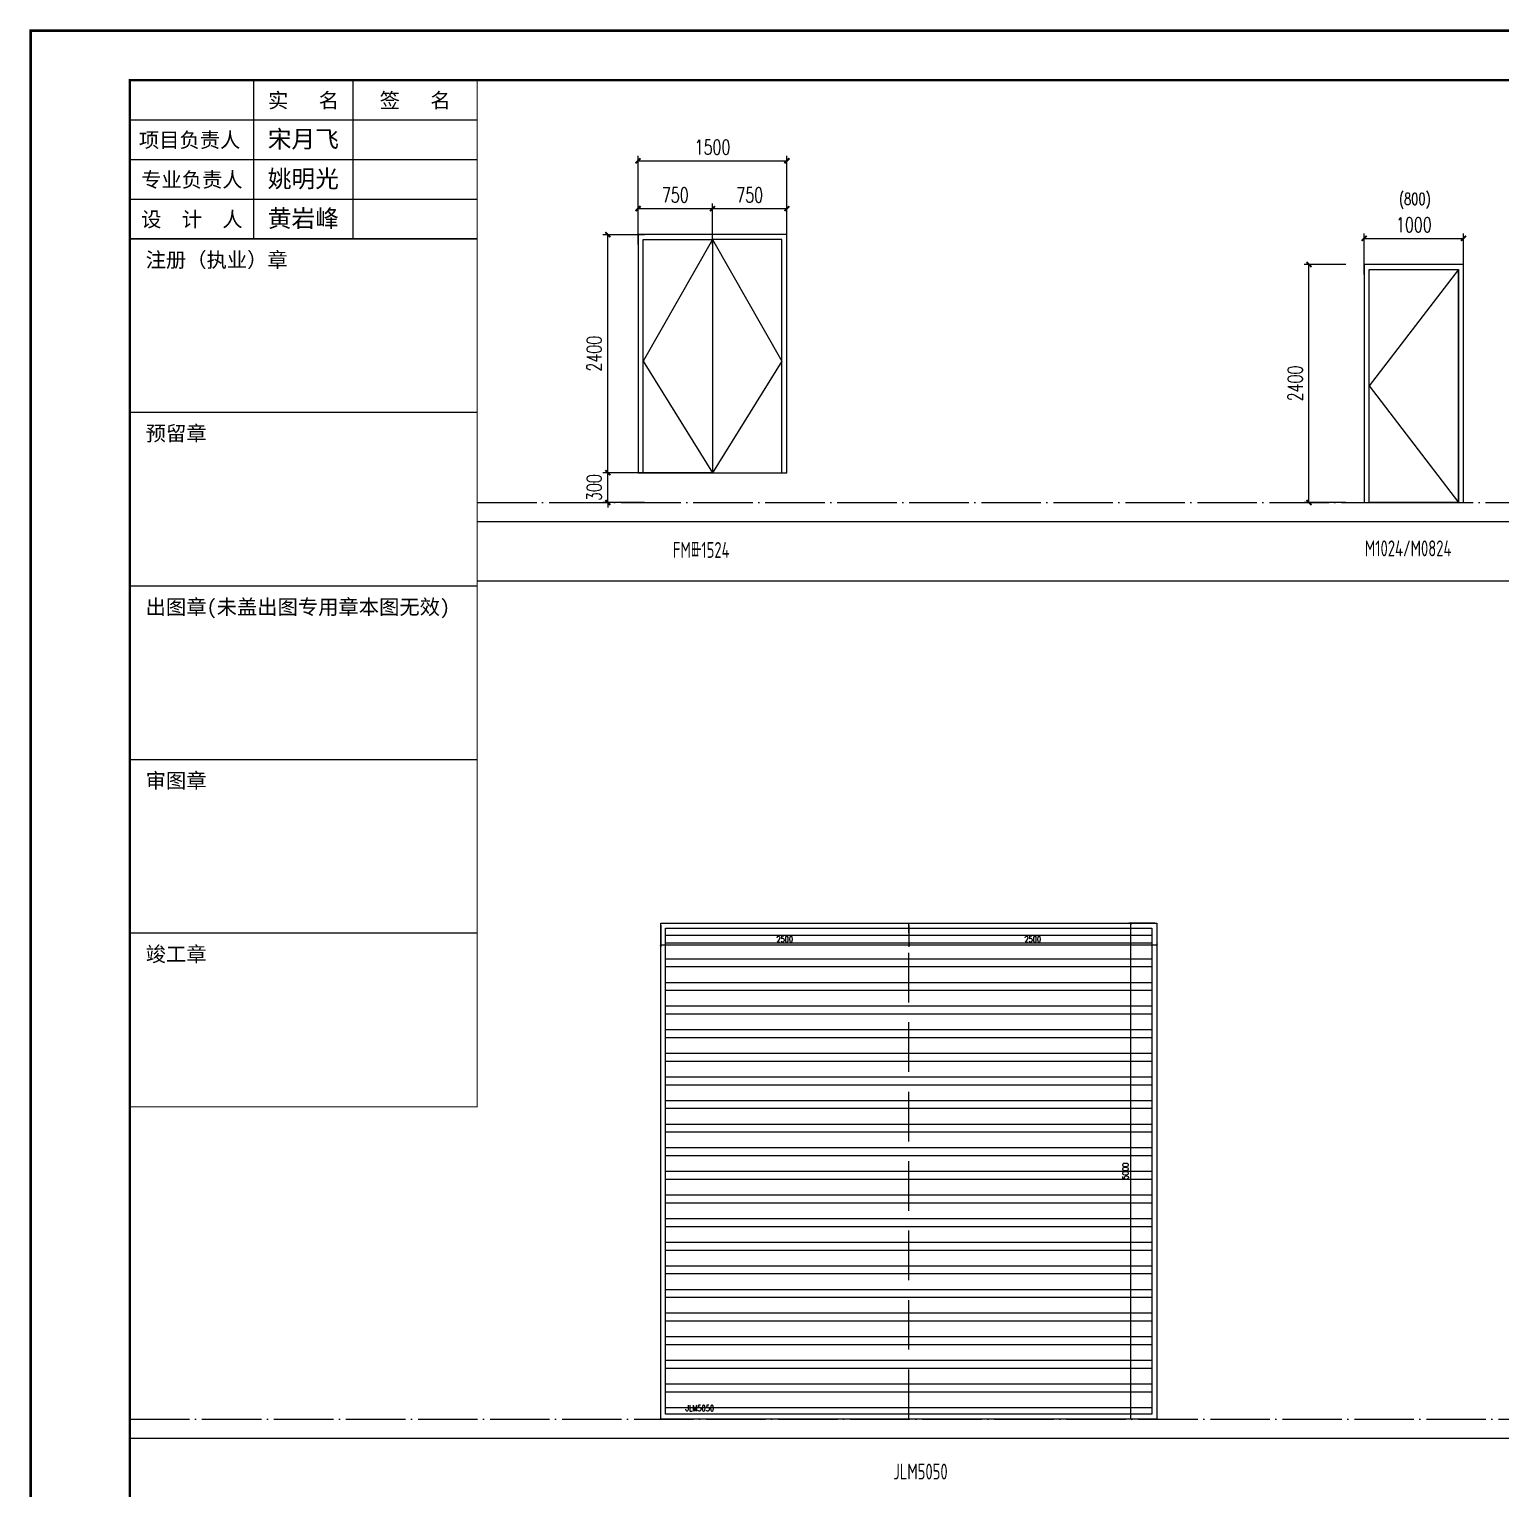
# Model space of a CAD drawing. Extents: x -4210259 to 293730, y -7499 to 868879.
# Drawn here: x -1099572 to -1084745, y 436221 to 450932 of the extents above; entities that cross this region are included whole.
import ezdxf
from ezdxf.enums import TextEntityAlignment as Align

# ---------------------------------------------------------------- set-up
doc = ezdxf.new("R2010")
doc.units = 0
doc.header["$LTSCALE"] = 1000
doc.header["$MEASUREMENT"] = 0
doc.linetypes.add('__DASH', pattern=[0.35, 0.25, -0.1])
doc.linetypes.add('DOTE', pattern=[2.42, 2, -0.2, 0.02, -0.2])
doc.layers.get('Defpoints').update_dxf_attribs({"color": 210})
for name, color, linetype in [('0-cxFrame', 155, 'Continuous'), ('A-AXIS-DOTE', 14, 'DOTE'), ('A-AXIS-DP', 126, 'Continuous'), ('A-CURTAIN', 134, 'Continuous'), ('A-HATCH-2', 251, 'Continuous'), ('A-LIN-V', 9, 'Continuous'), ('A-TEXT', 61, 'Continuous'), ('A-WINDOW', 140, 'Continuous'), ('A-门窗表显示尺寸', 160, 'Continuous'), ('qianming', 155, 'Continuous')]:
    doc.layers.add(name, color=color, linetype=linetype)
doc.layers.add('0-cxText', color=131, linetype='Continuous', lineweight=25)
doc.styles.add('_TCH_DIM_T3', font='SIMPLEX', dxfattribs={"width": 0.705882, "bigfont": 'GBCBIG'})
doc.styles.add('A-DIM_T3', font='SIMPLEX', dxfattribs={"width": 0.705882, "bigfont": 'GBCBIG'})
doc.styles.add('A-STANDARD', font='SIMPLEX', dxfattribs={"bigfont": 'GBCBIG'})
doc.styles.add('cx_biaoti', font='')
doc.styles.add('cx_tuming', font='')
doc.styles.add('cx_tuqian1', font='')
doc.styles.add('EXPO2012', font='@TSSDENG', dxfattribs={"width": 0.7, "bigfont": '@TSSDCHN'})
doc.styles.add('图框宋体', font='', dxfattribs={"width": 0.75})
doc.styles.add('黑体', font='', dxfattribs={"height": 12})
doc.styles.get('cx_biaoti').set_extended_font_data('SimSun')
doc.styles.get('cx_tuming').set_extended_font_data('SimHei')
doc.styles.get('cx_tuqian1').set_extended_font_data('SimSun')
doc.styles.get('图框宋体').set_extended_font_data('SimSun')
doc.styles.get('黑体').set_extended_font_data('SimHei')
doc.dimstyles.new('_TCH_ARCH&&50', dxfattribs={"dimtxt": 148.75, "dimasz": 50, "dimexe": 50, "dimexo": 50, "dimgap": 63.125, "dimtad": 1, "dimdec": 0, "dimzin": 0, "dimdsep": 46, "dimtxsty": '_TCH_DIM_T3', "dimblk": 'ARCHTICK', "dimcen": 0.09, "dimclrt": 7, "dimazin": 2, "dimtfac": 1, "dimtdec": 0, "dimtix": 1, "dimtmove": 2, "dimatfit": 3, "dimfxl": 0, "dimtolj": 1, "dimtzin": 0, "dimarcsym": 0})
doc.dimstyles.new('A-DIM&&20', dxfattribs={"dimtxt": 59.5, "dimasz": 20, "dimexe": 20, "dimexo": 20, "dimgap": 25.25, "dimtad": 1, "dimdec": 0, "dimzin": 0, "dimdsep": 46, "dimtxsty": 'A-DIM_T3', "dimblk": 'ARCHTICK', "dimcen": 0.09, "dimclrt": 7, "dimazin": 2, "dimtfac": 1, "dimtdec": 0, "dimtix": 1, "dimtmove": 2, "dimatfit": 3, "dimfxl": 0, "dimtolj": 1, "dimtzin": 0, "dimarcsym": 0})

# ---------------------------------------------------------------- blocks, each defined once
blk = doc.blocks.new('zjcx_lan_xinxi(Dragon)')
for p, q in [((7000, -3200), (0, -3200)), ((7000, -6700), (0, -6700)), ((7000, -10200), (0, -10200)), ((7000, -13700), (0, -13700)), ((7000, -17200), (0, -17200))]:
    blk.add_line(p, q)
at = {"const_width": 25}
blk.add_lwpolyline([(0, -20700), (7000, -20700), (7000, 0), (0, 0)], close=True, dxfattribs=at)
for points in [[(2500, -3200), (2500, 0)], [(4500, -3200), (4500, 0)], [(0, -800), (7000, -800)], [(0, -1600), (7000, -1600)], [(0, -2400), (7000, -2400)]]:
    blk.add_lwpolyline(points)
for points in [[(7000, -3200), (7000, 0)], [(0, -3200), (7000, -3200)], [(0, -20700), (7000, -20700), (7000, -3200)], [(0, -20700), (7000, -20700)]]:
    blk.add_lwpolyline(points, dxfattribs=at)
at = {"style": '图框宋体'}
for s, p in [('实   名', (3500, -400)), ('签   名', (5750, -400)), ('项目负责人', (1204, -1200)), ('专业负责人', (1250, -2000)), ('设  计  人', (1250, -2800))]:
    blk.add_text(s, height=300, dxfattribs=at).set_placement(p, align=Align.MIDDLE)
for s, p in [('注册（执业）章', (318, -3771)), ('预留章', (318, -7271)), ('出图章(未盖出图专用章本图无效)', (318, -10771)), ('审图章', (318, -14271)), ('竣工章', (318, -17771))]:
    blk.add_text(s, height=300, dxfattribs=at).set_placement(p)
blk = doc.blocks.new('T-信息(Dragon)')
at = {"layer": '0-cxFrame'}
blk.add_blockref('zjcx_lan_xinxi(Dragon)', (0, 0), dxfattribs=at)
at = {"layer": 'qianming', "color": 3, "style": 'cx_biaoti'}
for s, p in [('宋月飞', (3497, -1185)), ('姚明光', (3497, -1985)), ('黄岩峰', (3497, -2785))]:
    blk.add_text(s, height=350, dxfattribs=at).set_placement(p, align=Align.MIDDLE_CENTER)
blk = doc.blocks.new('TK22.A1 L(Dragon)')
at = {"layer": '0-cxFrame', "color": 7, "const_width": 0.5}
blk.add_lwpolyline([(0, 0), (-841, 0), (-841, 594), (0, 594)], close=True, dxfattribs=at)
at = {"layer": '0-cxFrame', "const_width": 0.5}
blk.add_lwpolyline([(-80, 10), (-821, 10), (-821, 584), (-80, 584)], close=True, dxfattribs=at)
at = {"layer": '0-cxFrame', "xscale": 0.01, "yscale": 0.01, "zscale": 0.01}
blk.add_blockref('T-信息(Dragon)', (-821, 584), dxfattribs=at)
at = {"style": '黑体', "flags": 4}
blk.add_attdef('图幅', text='', height=3.3, dxfattribs=at).set_placement((-40, 3), align=Align.RIGHT)
at = {"layer": '0-cxText', "flags": 4}
for tag, height, style, p in [('建设单位', 3.5, 'cx_tuming', (-45, 240)), ('项目名称', 3.5, 'cx_tuming', (-45, 210)), ('子项名称', 3.5, 'cx_tuming', (-45, 180)), ('工程编号', 3.3, 'cx_tuqian1', (-35, 165)), ('图名1', 3.5, 'cx_tuming', (-45, 87)), ('图名2', 3.5, 'cx_tuming', (-45, 79)), ('图名3', 3.5, 'cx_tuming', (-45, 71)), ('出图日期', 3.3, 'cx_tuqian1', (-39, 60)), ('专业', 3.3, 'cx_tuqian1', (-55, 52)), ('图号', 3.3, 'cx_tuqian1', (-55, 44)), ('版次', 3.3, 'cx_tuqian1', (-20, 44))]:
    blk.add_attdef(tag, text='', height=height, dxfattribs=dict(at, style=style)).set_placement(p, align=Align.MIDDLE)
at = {"layer": 'Defpoints', "color": 6, "flags": 4}
for tag, height, style, p in [('tufu', 3.3, '黑体', (-12, 12)), ('dwfname', 4, 'cx_tuqian1', (-80, 3))]:
    blk.add_attdef(tag, text='', height=height, dxfattribs=dict(at, style=style)).set_placement(p, align=Align.RIGHT)
blk = doc.blocks.new('_ArchTick')
at = {"color": 0, "linetype": 'ByBlock', "const_width": 0.4}
blk.add_lwpolyline([(-0.5, -0.5), (0.5, 0.5)], dxfattribs=at)
blk = doc.blocks.new('*D1236')
at = {"layer": 'A-门窗表显示尺寸', "color": 0, "lineweight": -2}
for p, q in [((-1640980, 522217), (-1640980, 522000)), ((-1638480, 522217), (-1638480, 522000)), ((-1640980, 522020), (-1638480, 522020))]:
    blk.add_line(p, q, dxfattribs=at)
at = {"layer": 'Defpoints', "color": 0}
for p in [(-1640980, 522237), (-1638480, 522237), (-1638480, 522020)]:
    blk.add_point(p, dxfattribs=at)
at = {"layer": 'A-门窗表显示尺寸', "color": 0, "lineweight": -2, "xscale": 20, "yscale": 20, "zscale": 20, "rotation": 180}
blk.add_blockref('_ArchTick', (-1640980, 522020), dxfattribs=at)
at = {"layer": 'A-门窗表显示尺寸', "color": 0, "lineweight": -2, "xscale": 20, "yscale": 20, "zscale": 20}
blk.add_blockref('_ArchTick', (-1638480, 522020), dxfattribs=at)
at = {"layer": 'A-门窗表显示尺寸', "color": 7, "insert": (-1639730, 522075), "char_height": 59.5, "attachment_point": 5, "style": 'A-DIM_T3'}
blk.add_mtext('\\A1;2500', dxfattribs=at)
blk = doc.blocks.new('*D1237')
at = {"layer": 'A-门窗表显示尺寸', "color": 0, "lineweight": -2}
for p, q in [((-1643480, 522217), (-1643480, 522000)), ((-1640980, 522217), (-1640980, 522000)), ((-1643480, 522020), (-1640980, 522020))]:
    blk.add_line(p, q, dxfattribs=at)
at = {"layer": 'Defpoints', "color": 0}
for p in [(-1643480, 522237), (-1640980, 522237), (-1640980, 522020)]:
    blk.add_point(p, dxfattribs=at)
at = {"layer": 'A-门窗表显示尺寸', "color": 0, "lineweight": -2, "xscale": 20, "yscale": 20, "zscale": 20, "rotation": 180}
blk.add_blockref('_ArchTick', (-1643480, 522020), dxfattribs=at)
at = {"layer": 'A-门窗表显示尺寸', "color": 0, "lineweight": -2, "xscale": 20, "yscale": 20, "zscale": 20}
blk.add_blockref('_ArchTick', (-1640980, 522020), dxfattribs=at)
at = {"layer": 'A-门窗表显示尺寸', "color": 7, "insert": (-1642230, 522075), "char_height": 59.5, "attachment_point": 5, "style": 'A-DIM_T3'}
blk.add_mtext('\\A1;2500', dxfattribs=at)
blk = doc.blocks.new('*D1238')
at = {"layer": 'A-门窗表显示尺寸', "color": 0, "lineweight": -2}
for p, q in [((-1638500, 522237), (-1638761, 522237)), ((-1638741, 517237), (-1638741, 522237)), ((-1638500, 517237), (-1638761, 517237))]:
    blk.add_line(p, q, dxfattribs=at)
at = {"layer": 'Defpoints', "color": 0}
for p in [(-1638741, 522237), (-1638480, 522237), (-1638480, 517237)]:
    blk.add_point(p, dxfattribs=at)
at = {"layer": 'A-门窗表显示尺寸', "color": 0, "lineweight": -2, "xscale": 20, "yscale": 20, "zscale": 20}
for p, rotation in [((-1638741, 522237), 90), ((-1638741, 517237), 270)]:
    blk.add_blockref('_ArchTick', p, dxfattribs=dict(at, rotation=rotation))
at = {"layer": 'A-门窗表显示尺寸', "color": 7, "insert": (-1638796, 519737), "char_height": 59.5, "attachment_point": 5, "rotation": 90, "style": 'A-DIM_T3'}
blk.add_mtext('\\A1;5000', dxfattribs=at)
blk = doc.blocks.new('*D423')
at = {"layer": 'A-AXIS-DP', "color": 0, "lineweight": -2}
for p, q in [((-1093438, 449099), (-1093438, 449658)), ((-1093438, 449608), (-1091938, 449608)), ((-1091938, 449099), (-1091938, 449658))]:
    blk.add_line(p, q, dxfattribs=at)
at = {"layer": 'Defpoints', "color": 0}
for p in [(-1091938, 449608), (-1093438, 449049), (-1091938, 449049)]:
    blk.add_point(p, dxfattribs=at)
at = {"layer": 'A-AXIS-DP', "color": 0, "lineweight": -2, "xscale": 50, "yscale": 50, "zscale": 50, "rotation": 180}
blk.add_blockref('_ArchTick', (-1093438, 449608), dxfattribs=at)
at = {"layer": 'A-AXIS-DP', "color": 0, "lineweight": -2, "xscale": 50, "yscale": 50, "zscale": 50}
blk.add_blockref('_ArchTick', (-1091938, 449608), dxfattribs=at)
at = {"layer": 'A-AXIS-DP', "color": 7, "insert": (-1092688, 449745), "char_height": 148.8, "attachment_point": 5, "style": '_TCH_DIM_T3'}
blk.add_mtext('\\A1;1500', dxfattribs=at)
blk = doc.blocks.new('*D424')
at = {"layer": 'A-AXIS-DP', "color": 0, "lineweight": -2}
for p, q in [((-1093438, 448763), (-1093438, 449176)), ((-1092688, 448763), (-1092688, 449176)), ((-1093438, 449126), (-1092688, 449126))]:
    blk.add_line(p, q, dxfattribs=at)
at = {"layer": 'Defpoints', "color": 0}
for p in [(-1092688, 449126), (-1093438, 448713), (-1092688, 448713)]:
    blk.add_point(p, dxfattribs=at)
at = {"layer": 'A-AXIS-DP', "color": 0, "lineweight": -2, "xscale": 50, "yscale": 50, "zscale": 50, "rotation": 180}
blk.add_blockref('_ArchTick', (-1093438, 449126), dxfattribs=at)
at = {"layer": 'A-AXIS-DP', "color": 0, "lineweight": -2, "xscale": 50, "yscale": 50, "zscale": 50}
blk.add_blockref('_ArchTick', (-1092688, 449126), dxfattribs=at)
at = {"layer": 'A-AXIS-DP', "color": 7, "insert": (-1093063, 449263), "char_height": 148.8, "attachment_point": 5, "style": '_TCH_DIM_T3'}
blk.add_mtext('\\A1;750', dxfattribs=at)
blk = doc.blocks.new('*D425')
at = {"layer": 'A-AXIS-DP', "color": 0, "lineweight": -2}
for p, q in [((-1092688, 448763), (-1092688, 449176)), ((-1091938, 448763), (-1091938, 449176)), ((-1092688, 449126), (-1091938, 449126))]:
    blk.add_line(p, q, dxfattribs=at)
at = {"layer": 'Defpoints', "color": 0}
for p in [(-1091938, 449126), (-1092688, 448713), (-1091938, 448713)]:
    blk.add_point(p, dxfattribs=at)
at = {"layer": 'A-AXIS-DP', "color": 0, "lineweight": -2, "xscale": 50, "yscale": 50, "zscale": 50, "rotation": 180}
blk.add_blockref('_ArchTick', (-1092688, 449126), dxfattribs=at)
at = {"layer": 'A-AXIS-DP', "color": 0, "lineweight": -2, "xscale": 50, "yscale": 50, "zscale": 50}
blk.add_blockref('_ArchTick', (-1091938, 449126), dxfattribs=at)
at = {"layer": 'A-AXIS-DP', "color": 7, "insert": (-1092313, 449263), "char_height": 148.8, "attachment_point": 5, "style": '_TCH_DIM_T3'}
blk.add_mtext('\\A1;750', dxfattribs=at)
blk = doc.blocks.new('*D426')
at = {"layer": 'A-AXIS-DP', "color": 0, "lineweight": -2}
for p, q in [((-1093373, 448863), (-1093793, 448863)), ((-1093743, 446463), (-1093743, 448863)), ((-1093373, 446463), (-1093793, 446463))]:
    blk.add_line(p, q, dxfattribs=at)
at = {"layer": 'Defpoints', "color": 0}
for p in [(-1093743, 448863), (-1093323, 448863), (-1093323, 446463)]:
    blk.add_point(p, dxfattribs=at)
at = {"layer": 'A-AXIS-DP', "color": 0, "lineweight": -2, "xscale": 50, "yscale": 50, "zscale": 50}
for p, rotation in [((-1093743, 448863), 90), ((-1093743, 446463), 270)]:
    blk.add_blockref('_ArchTick', p, dxfattribs=dict(at, rotation=rotation))
at = {"layer": 'A-AXIS-DP', "color": 7, "insert": (-1093880, 447663), "char_height": 148.8, "attachment_point": 5, "rotation": 90, "style": '_TCH_DIM_T3'}
blk.add_mtext('\\A1;2400', dxfattribs=at)
blk = doc.blocks.new('*D427')
at = {"layer": 'A-AXIS-DP', "color": 0, "lineweight": -2}
for p, q in [((-1093373, 446463), (-1093793, 446463)), ((-1093743, 446463), (-1093743, 446513)), ((-1093743, 446163), (-1093743, 446463)), ((-1093373, 446163), (-1093793, 446163)), ((-1093743, 446163), (-1093743, 446113))]:
    blk.add_line(p, q, dxfattribs=at)
at = {"layer": 'Defpoints', "color": 0}
for p in [(-1093743, 446463), (-1093323, 446463), (-1093323, 446163)]:
    blk.add_point(p, dxfattribs=at)
at = {"layer": 'A-AXIS-DP', "color": 0, "lineweight": -2, "xscale": 50, "yscale": 50, "zscale": 50}
for p, rotation in [((-1093743, 446463), 270), ((-1093743, 446163), 90)]:
    blk.add_blockref('_ArchTick', p, dxfattribs=dict(at, rotation=rotation))
at = {"layer": 'A-AXIS-DP', "color": 7, "insert": (-1093880, 446313), "char_height": 148.8, "attachment_point": 5, "rotation": 90, "style": '_TCH_DIM_T3'}
blk.add_mtext('\\A1;300', dxfattribs=at)
blk = doc.blocks.new('*D428')
at = {"layer": 'A-AXIS-DP', "color": 0, "lineweight": -2}
for p, q in [((-1086119, 448463), (-1086119, 448876)), ((-1085119, 448463), (-1085119, 448876)), ((-1086119, 448826), (-1085119, 448826))]:
    blk.add_line(p, q, dxfattribs=at)
at = {"layer": 'Defpoints', "color": 0}
for p in [(-1085119, 448826), (-1086119, 448413), (-1085119, 448413)]:
    blk.add_point(p, dxfattribs=at)
at = {"layer": 'A-AXIS-DP', "color": 0, "lineweight": -2, "xscale": 50, "yscale": 50, "zscale": 50, "rotation": 180}
blk.add_blockref('_ArchTick', (-1086119, 448826), dxfattribs=at)
at = {"layer": 'A-AXIS-DP', "color": 0, "lineweight": -2, "xscale": 50, "yscale": 50, "zscale": 50}
blk.add_blockref('_ArchTick', (-1085119, 448826), dxfattribs=at)
at = {"layer": 'A-AXIS-DP', "color": 7, "insert": (-1085619, 448963), "char_height": 148.8, "attachment_point": 5, "style": '_TCH_DIM_T3'}
blk.add_mtext('\\A1;1000', dxfattribs=at)
blk = doc.blocks.new('*D429')
at = {"layer": 'A-AXIS-DP', "color": 0, "lineweight": -2}
for p, q in [((-1086306, 448563), (-1086726, 448563)), ((-1086676, 446163), (-1086676, 448563)), ((-1086306, 446163), (-1086726, 446163))]:
    blk.add_line(p, q, dxfattribs=at)
at = {"layer": 'Defpoints', "color": 0}
for p in [(-1086676, 448563), (-1086256, 448563), (-1086256, 446163)]:
    blk.add_point(p, dxfattribs=at)
at = {"layer": 'A-AXIS-DP', "color": 0, "lineweight": -2, "xscale": 50, "yscale": 50, "zscale": 50}
for p, rotation in [((-1086676, 448563), 90), ((-1086676, 446163), 270)]:
    blk.add_blockref('_ArchTick', p, dxfattribs=dict(at, rotation=rotation))
at = {"layer": 'A-AXIS-DP', "color": 7, "insert": (-1086814, 447363), "char_height": 148.8, "attachment_point": 5, "rotation": 90, "style": '_TCH_DIM_T3'}
blk.add_mtext('\\A1;2400', dxfattribs=at)
blk = doc.blocks.new('JLM5050')
at = {"layer": 'A-HATCH-2'}
h = blk.add_hatch(dxfattribs=at)
h.set_pattern_fill('ANSI32', color=256, scale=50, angle=45)
h.set_pattern_definition([(180, (0, 0), (-1e-14, -238.125), []), (180, (-79.38, 79.38), (-1e-14, -238.125), [])])
h.paths.add_polyline_path([(-1643430.2, 522187.5), (-1638530.2, 522187.5), (-1638530.2, 517287.5), (-1643430.2, 517287.5)])
at = {"layer": 'A-AXIS-DOTE', "linetype": '__DASH', "ltscale": 2}
blk.add_line((-1640980.2, 517237.5), (-1640980.2, 522237.5), dxfattribs=at)
at = {"layer": 'A-LIN-V'}
blk.add_lwpolyline([(-1643480.2, 522237.5), (-1638480.2, 522237.5), (-1638480.2, 517237.5), (-1643480.2, 517237.5)], close=True, dxfattribs=at)
at = {"layer": 'A-门窗表显示尺寸'}
blk.add_lwpolyline([(-1643430.2, 522187.5), (-1638530.2, 522187.5), (-1638530.2, 517287.5), (-1643430.2, 517287.5)], close=True, dxfattribs=at)
at = {"layer": 'A-门窗表显示尺寸', "color": 3, "style": 'A-STANDARD', "width": 0.705882}
blk.add_text('JLM5050', height=59.5, dxfattribs=at).set_placement((-1643230, 517317.5))
at = {"layer": 'A-门窗表显示尺寸'}
for p1, p2, distance, picture, middle in [((-1643480.2, 522237.5), (-1640980.2, 522237.5), -217.5, '*D1237', (-1642230.2, 522075)), ((-1640980.2, 522237.5), (-1638480.2, 522237.5), -217.5, '*D1236', (-1639730.2, 522075)), ((-1638480.2, 517237.5), (-1638480.2, 522237.5), 260.4, '*D1238', (-1638795.6, 519737.5))]:
    dim = blk.add_aligned_dim(p1=p1, p2=p2, distance=distance, dimstyle='A-DIM&&20', dxfattribs=at)
    dim.commit()
    dim.dimension.update_dxf_attribs({"geometry": picture, "text_midpoint": middle})

msp = doc.modelspace()

# ---------------------------------------------------------------- linework, layer by layer
at = {"layer": 'A-AXIS-DOTE', "linetype": 'DOTE', "ltscale": 0.3}
for p, q in [((-1095060, 446163.2), (-1074559.3, 446163.2)), ((-1098560, 436922), (-1061510, 436922))]:
    msp.add_line(p, q, dxfattribs=at)
at = {"layer": 'A-CURTAIN'}
for p, q in [((-1095060, 445970.6), (-1074559.3, 445970.6)), ((-1074559.3, 445370.6), (-1095060, 445370.6)), ((-1098560, 436729.4), (-1061510, 436729.4))]:
    msp.add_line(p, q, dxfattribs=at)
at = {"layer": 'A-HATCH-2', "elevation": 1500}
for points in [[(-1092688, 448813.2), (-1093388, 447588.2), (-1092688, 446463.2)], [(-1092688, 448813.2), (-1091988, 447588.2), (-1092688, 446463.2)], [(-1085169.1, 448513.2), (-1086069.1, 447338.2), (-1085169.1, 446163.2)]]:
    msp.add_lwpolyline(points, dxfattribs=at)
at = {"layer": 'A-WINDOW'}
for points in [[(-1091938, 448863.2), (-1093438, 448863.2), (-1093438, 446463.2), (-1091938, 446463.2)], [(-1085119.1, 448563.2), (-1086119.1, 448563.2), (-1086119.1, 446163.2), (-1085119.1, 446163.2)]]:
    msp.add_lwpolyline(points, close=True, dxfattribs=at)
at = {"layer": 'A-WINDOW', "elevation": 1500}
for points in [[(-1093388, 448813.2), (-1092688, 448813.2), (-1092688, 446463.2), (-1093388, 446463.2)], [(-1091988, 448813.2), (-1092688, 448813.2), (-1092688, 446463.2), (-1091988, 446463.2)], [(-1086069.1, 448513.2), (-1085169.1, 448513.2), (-1085169.1, 446163.2), (-1086069.1, 446163.2)], [(-1085169.1, 448513.2), (-1085169.1, 448513.2), (-1085169.1, 446163.2), (-1085169.1, 446163.2)]]:
    msp.add_lwpolyline(points, close=True, dxfattribs=at)

# ---------------------------------------------------------------- block references
at = {"layer": '0-cxFrame', "xscale": 50, "yscale": 50, "zscale": 50}
msp.add_blockref('TK22.A1 L(Dragon)', (-1057510, 421220), dxfattribs=at)
at = {"layer": 'A-LIN-V'}
msp.add_blockref('JLM5050', (550270.2, -80315.4), dxfattribs=at)

# ---------------------------------------------------------------- texts
at = {"layer": 'A-AXIS-DP', "color": 7, "insert": (-1085609.6, 449203.7), "char_height": 119, "width": 928, "attachment_point": 5, "style": '_TCH_DIM_T3'}
msp.add_mtext('\\A1;(800)', dxfattribs=at)
at = {"layer": 'A-TEXT', "color": 4, "ltscale": 100, "style": 'EXPO2012', "width": 0.7}
for s, p in [('FM甲1524', (-1093087.4, 445604.6, 1500)), ('M1024/M0824', (-1086112.4, 445620.3, 1500)), ('JLM5050', (-1090865.5, 436312.8, 1500))]:
    msp.add_text(s, height=160, dxfattribs=at).set_placement(p)

# ---------------------------------------------------------------- dimensions: what is measured, and where the dimension line sits
at = {"layer": 'A-AXIS-DP'}
for p1, p2, distance, picture, middle in [((-1093438, 449048.9), (-1091938, 449048.9), 558.7, '*D423', (-1092688, 449745.1)), ((-1093438, 448713.2), (-1092688, 448713.2), 412.8, '*D424', (-1093063, 449263.5)), ((-1092688, 448713.2), (-1091938, 448713.2), 412.8, '*D425', (-1092313, 449263.5)), ((-1086119.1, 448413.2), (-1085119.1, 448413.2), 412.8, '*D428', (-1085619.1, 448963.5)), ((-1093322.9, 446463.2), (-1093322.9, 448863.2), 419.7, '*D426', (-1093880.1, 447663.2)), ((-1086256.4, 446163.2), (-1086256.4, 448563.2), 419.7, '*D429', (-1086813.6, 447363.2)), ((-1093322.9, 446163.2), (-1093322.9, 446463.2), 419.7, '*D427', (-1093880.1, 446313.2))]:
    dim = msp.add_aligned_dim(p1=p1, p2=p2, distance=distance, dimstyle='_TCH_ARCH&&50', dxfattribs=at)
    dim.commit()
    dim.dimension.update_dxf_attribs({"geometry": picture, "text_midpoint": middle})

doc.saveas('drawing.dxf')
